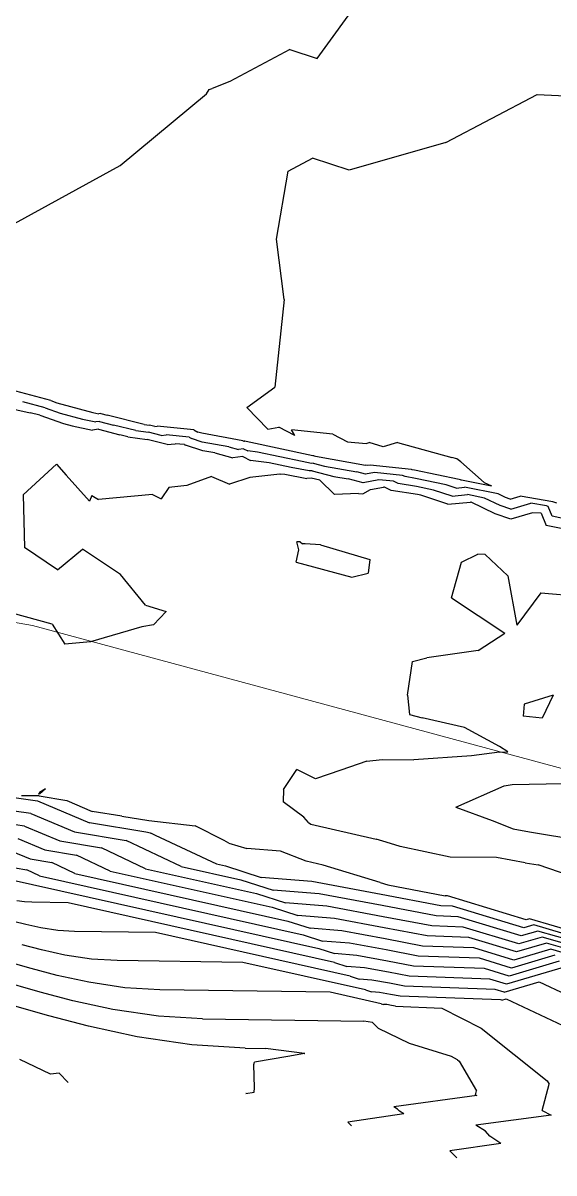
# Model space of a CAD drawing. Header units: metres. Extents: x -1120501 to 1198934, y -4928884 to 66998.
# Drawn here: x -443.7 to -388.5, y -424.5 to -305 of the extents above; entities that cross this region are included whole.
import ezdxf

# ---------------------------------------------------------------- set-up
doc = ezdxf.new("R2010")
doc.units = ezdxf.units.M
doc.layers.add('CL', color=5, linetype='Continuous')
doc.layers.add('SURF2CONTOURS', color=7, linetype='Continuous', lineweight=0)

msp = doc.modelspace()

# ---------------------------------------------------------------- linework, layer by layer
at = {"color": 7, "lineweight": 0}
msp.add_circle((-684.64, 190.5), 66807.04, dxfattribs=at)
at = {"layer": 'CL', "linetype": 'Continuous', "lineweight": 0}
msp.add_lwpolyline([(-1067.58, 367.8), (-1082.93, 319.26), (-1104.11, 221.68), (-1108.39, 149.1), (-1119.85, 75.24), (-1093.53, -4.65), (-914.22, -147.32), (-825.87, -265.54), (-744.42, -314.86), (-442.72, -367.63), (-277.08, -412.37), (-43.5, -540.29), (86.31, -636.55), (247.28, -699.7), (413.51, -706.37), (555.05, -769.61), (597.29, -868.97), (635.37, -929.41), (778.63, -1023.65), (803.38, -1108.38), (824.32, -1155.97), (872.87, -1163.59)], dxfattribs=at)
at = {"layer": 'SURF2CONTOURS', "color": 4, "linetype": 'Continuous', "lineweight": -3}
for p, q in [((-413.1, -308.71, 251), (-408.21, -301.98, 251)), ((-415.97, -307.79, 251), (-422.2, -311.09, 251)), ((-415.97, -307.79, 251), (-413.1, -308.71, 251)), ((-424.33, -311.95, 251), (-424.02, -311.82, 251)), ((-422.2, -311.09, 251), (-424.02, -311.82, 251)), ((-433.61, -319.83, 251), (-424.61, -312.38, 251)), ((-424.61, -312.38, 251), (-424.33, -311.95, 251)), ((-446.45, -326.87, 251), (-433.61, -319.83, 251)), ((-441.39, -345.02, 250), (-443.71, -344.4, 250)), ((-441.39, -345.02, 250), (-439.83, -345.56, 250)), ((-439.83, -345.56, 250), (-437.53, -346.2, 250)), ((-437.53, -346.2, 250), (-436.15, -346.47, 250)), ((-435.74, -346.42, 250), (-436.15, -346.47, 250)), ((-435.74, -346.42, 250), (-434.3, -346.81, 250)), ((-431.97, -347.38, 250), (-434.3, -346.81, 250)), ((-431.97, -347.38, 250), (-430.67, -347.55, 250)), ((-429.35, -347.89, 250), (-430.67, -347.55, 250)), ((-429.35, -347.89, 250), (-428.8, -347.83, 250)), ((-426.42, -348.05, 250), (-428.8, -347.83, 250)), ((-426.42, -348.05, 250), (-426.17, -348.21, 250)), ((-425.06, -348.56, 250), (-426.17, -348.21, 250)), ((-422.3, -349.07, 250), (-425.06, -348.56, 250)), ((-422.3, -349.07, 250), (-421.31, -349.35, 250)), ((-420.76, -349.27, 250), (-421.31, -349.35, 250)), ((-420.76, -349.27, 250), (-420.33, -349.48, 250)), ((-419.31, -349.61, 250), (-420.33, -349.48, 250)), ((-414.67, -350.59, 250), (-419.31, -349.61, 250)), ((-443.7, -354.06, 249), (-440.23, -350.88, 249)), ((-440.23, -350.88, 249), (-439.22, -351.99, 249)), ((-413.69, -350.78, 250), (-414.67, -350.59, 250)), ((-413.53, -350.77, 250), (-413.69, -350.78, 250)), ((-413.53, -350.77, 250), (-412.34, -351.08, 250)), ((-412.34, -351.08, 250), (-408.98, -351.67, 250)), ((-439.22, -351.99, 249), (-436.78, -354.72, 249)), ((-424.11, -352.13, 249), (-426.66, -353.09, 249)), ((-424.11, -352.13, 249), (-422.23, -352.94, 249)), ((-420.13, -352.24, 249), (-422.23, -352.94, 249)), ((-417.01, -351.9, 249), (-420.13, -352.24, 249)), ((-416.88, -351.94, 249), (-417.01, -351.9, 249)), ((-416.9, -351.86, 249), (-416.88, -351.94, 249)), ((-416.9, -351.86, 249), (-416.46, -351.9, 249)), ((-416.46, -351.9, 249), (-414.17, -352.34, 249)), ((-413.73, -352.32, 249), (-414.17, -352.34, 249)), ((-412.85, -352.54, 249), (-413.73, -352.32, 249)), ((-408.07, -351.9, 250), (-408.98, -351.67, 250)), ((-407.15, -351.72, 250), (-408.07, -351.9, 250)), ((-404.23, -352.03, 250), (-407.15, -351.72, 250)), ((-403.96, -352.16, 250), (-404.23, -352.03, 250)), ((-402.89, -352.34, 250), (-403.96, -352.16, 250)), ((-399.68, -353, 250), (-402.89, -352.34, 250)), ((-428.54, -353.29, 249), (-429.35, -354.48, 249)), ((-426.66, -353.09, 249), (-428.54, -353.29, 249)), ((-411.29, -354.01, 249), (-412.85, -352.54, 249)), ((-408.35, -353.96, 249), (-407.56, -353.5, 249)), ((-407.56, -353.5, 249), (-406.22, -353.24, 249)), ((-406.12, -353.25, 249), (-406.22, -353.24, 249)), ((-405.4, -353.59, 249), (-406.12, -353.25, 249)), ((-402.67, -354.03, 249), (-405.4, -353.59, 249)), ((-398.64, -353.34, 250), (-399.68, -353, 250)), ((-398.64, -353.34, 250), (-397.78, -353.26, 250)), ((-394.3, -353.94, 250), (-397.78, -353.26, 250)), ((-443.7, -354.06, 249), (-443.57, -359.53, 249)), ((-436.56, -354.11, 249), (-436.78, -354.72, 249)), ((-436.56, -354.11, 249), (-435.86, -354.52, 249)), ((-430.23, -354.02, 249), (-435.86, -354.52, 249)), ((-430.23, -354.02, 249), (-429.35, -354.48, 249)), ((-408.81, -353.92, 249), (-411.29, -354.01, 249)), ((-408.81, -353.92, 249), (-408.35, -353.96, 249)), ((-402.34, -354.1, 249), (-402.67, -354.03, 249)), ((-399.52, -355.03, 249), (-402.34, -354.1, 249)), ((-399.52, -355.03, 249), (-397.15, -354.81, 249)), ((-397.09, -354.82, 249), (-397.15, -354.81, 249)), ((-394.6, -356.03, 249), (-397.09, -354.82, 249)), ((-393.53, -354.32, 250), (-394.3, -353.94, 250)), ((-393.02, -354.49, 250), (-393.53, -354.32, 250)), ((-393.02, -354.49, 250), (-392.01, -354.19, 250)), ((-388.6, -354.79, 250), (-392.01, -354.19, 250)), ((-388.18, -354.92, 250), (-388.6, -354.79, 250)), ((-392.95, -356.58, 249), (-394.6, -356.03, 249)), ((-390.7, -355.91, 249), (-392.95, -356.58, 249)), ((-389.81, -355.95, 249), (-390.7, -355.91, 249)), ((-389.81, -355.95, 249), (-389.3, -357.23, 249)), ((-387.57, -357.57, 249), (-389.3, -357.23, 249)), ((-440.11, -361.84, 249), (-443.57, -359.53, 249)), ((-440.11, -361.84, 249), (-437.52, -359.69, 249)), ((-433.57, -362.33, 249), (-437.52, -359.69, 249)), ((-430.98, -365.53, 249), (-433.57, -362.33, 249)), ((-430.98, -365.53, 249), (-428.81, -366.16, 249)), ((-440.68, -367.48, 249), (-444.83, -366.35, 249)), ((-430.12, -367.54, 249), (-428.81, -366.16, 249)), ((-440.68, -367.48, 249), (-439.36, -369.57, 249)), ((-431.36, -367.78, 249), (-436.7, -369.31, 249)), ((-430.12, -367.54, 249), (-431.36, -367.78, 249)), ((-436.7, -369.31, 249), (-439.36, -369.57, 249)), ((-388.56, -374.86, 248), (-391.57, -375.79, 248)), ((-388.56, -374.86, 248), (-389.71, -377.25, 248)), ((-391.57, -375.79, 248), (-391.67, -377.04, 248)), ((-389.71, -377.25, 248), (-391.67, -377.04, 248)), ((-398.7, -386.5, 248), (-393.65, -384.29, 248)), ((-393.65, -384.29, 248), (-392.82, -384.14, 248)), ((-392.82, -384.14, 248), (-387.53, -384.04, 248)), ((-442.01, -385.32, 249), (-443.88, -385.32, 249)), ((-442.01, -385.32, 249), (-439.15, -385.8, 249)), ((-439.15, -385.8, 249), (-436.51, -386.94, 249)), ((-442.89, -387.16, 250), (-446.41, -386.66, 250)), ((-433.44, -387.43, 249), (-436.51, -386.94, 249)), ((-398.7, -386.5, 248), (-394.92, -387.88, 248)), ((-442.89, -387.16, 250), (-438.34, -389.07, 250)), ((-433.44, -387.43, 249), (-430.61, -387.9, 249)), ((-430.61, -387.9, 249), (-425.8, -388.44, 249)), ((-394.92, -387.88, 248), (-392.73, -388.74, 248)), ((-438.34, -389.07, 250), (-432.98, -389.97, 250)), ((-422.77, -389.95, 249), (-425.8, -388.44, 249)), ((-392.73, -388.74, 248), (-391.02, -389.06, 248)), ((-391.02, -389.06, 248), (-385.64, -389.96, 248)), ((-444.23, -389.77, 251), (-441.43, -390.94, 251)), ((-427.27, -392.65, 250), (-432.98, -389.97, 250)), ((-422.3, -390.23, 249), (-422.77, -389.95, 249)), ((-422.3, -390.23, 249), (-420.42, -390.79, 249)), ((-441.43, -390.94, 251), (-438.14, -391.49, 251)), ((-434.63, -393.15, 251), (-438.14, -391.49, 251)), ((-416.92, -391.08, 249), (-420.42, -390.79, 249)), ((-414.27, -392.12, 249), (-416.92, -391.08, 249)), ((-444.52, -392.82, 252), (-443.3, -393.02, 252)), ((-441.98, -393.64, 252), (-443.3, -393.02, 252)), ((-427.27, -392.65, 250), (-421.04, -394.04, 250)), ((-412.5, -392.53, 249), (-414.27, -392.12, 249)), ((-406.55, -394.33, 249), (-412.5, -392.53, 249)), ((-441.98, -393.64, 252), (-414.55, -399.76, 252)), ((-434.63, -393.15, 251), (-417.79, -396.9, 251)), ((-421.04, -394.04, 250), (-417.67, -395.13, 250)), ((-412.89, -395.52, 250), (-417.67, -395.13, 250)), ((-406.55, -394.33, 249), (-405.77, -394.57, 249)), ((-405.77, -394.57, 249), (-399.79, -395.71, 249)), ((-443.56, -396.34, 253), (-444.35, -396.22, 253)), ((-442.78, -396.38, 253), (-443.56, -396.34, 253)), ((-439.02, -396.44, 253), (-442.78, -396.38, 253)), ((-411.31, -402.63, 253), (-439.02, -396.44, 253)), ((-406.35, -396.72, 250), (-412.89, -395.52, 250)), ((-399.57, -395.71, 249), (-399.79, -395.71, 249)), ((-391.37, -398.21, 249), (-399.57, -395.71, 249)), ((-417.79, -396.9, 251), (-415.12, -397.77, 251)), ((-411.32, -398.08, 251), (-415.12, -397.77, 251)), ((-400.73, -397.79, 250), (-406.35, -396.72, 250)), ((-398.46, -397.88, 250), (-400.73, -397.79, 250)), ((-391.88, -399.88, 250), (-398.46, -397.88, 250)), ((-406.13, -399.03, 251), (-411.32, -398.08, 251)), ((-401.67, -399.88, 251), (-406.13, -399.03, 251)), ((-391.02, -398.1, 249), (-391.37, -398.21, 249)), ((-385.84, -399.62, 249), (-391.02, -398.1, 249)), ((-414.55, -399.76, 252), (-412.57, -400.41, 252)), ((-397.35, -400.04, 251), (-401.67, -399.88, 251)), ((-392.39, -401.55, 251), (-397.35, -400.04, 251)), ((-390.14, -399.37, 250), (-391.88, -399.88, 250)), ((-386.22, -400.51, 250), (-390.14, -399.37, 250)), ((-441.78, -401.34, 254), (-443.78, -400.82, 254)), ((-439.35, -401.87, 254), (-441.78, -401.34, 254)), ((-409.76, -400.63, 252), (-412.57, -400.41, 252)), ((-405.92, -401.34, 252), (-409.76, -400.63, 252)), ((-402.61, -401.97, 252), (-405.92, -401.34, 252)), ((-389.26, -400.63, 251), (-392.39, -401.55, 251)), ((-386.6, -401.41, 251), (-389.26, -400.63, 251)), ((-436.59, -402.28, 254), (-439.35, -401.87, 254)), ((-433.9, -402.45, 254), (-436.59, -402.28, 254)), ((-420.84, -402.63, 254), (-433.9, -402.45, 254)), ((-408.07, -405.49, 254), (-420.84, -402.63, 254)), ((-411.31, -402.63, 253), (-410.02, -403.04, 253)), ((-396.24, -402.2, 252), (-402.61, -401.97, 252)), ((-392.89, -403.22, 252), (-396.24, -402.2, 252)), ((-388.39, -401.89, 252), (-392.89, -403.22, 252)), ((-408.19, -403.19, 253), (-410.02, -403.04, 253)), ((-405.7, -403.65, 253), (-408.19, -403.19, 253)), ((-403.55, -404.06, 253), (-405.7, -403.65, 253)), ((-387.51, -403.15, 253), (-393.4, -404.89, 253)), ((-441.93, -405.73, 255), (-446.3, -404.49, 255)), ((-395.14, -404.36, 253), (-403.55, -404.06, 253)), ((-393.4, -404.89, 253), (-395.14, -404.36, 253)), ((-438.51, -406.62, 255), (-441.93, -405.73, 255)), ((-408.07, -405.49, 254), (-407.47, -405.68, 254)), ((-406.63, -405.75, 254), (-407.47, -405.68, 254)), ((-405.48, -405.96, 254), (-406.63, -405.75, 254)), ((-404.49, -406.15, 254), (-405.48, -405.96, 254)), ((-394.03, -406.53, 254), (-404.49, -406.15, 254)), ((-434.35, -407.52, 255), (-438.51, -406.62, 255)), ((-393.91, -406.56, 254), (-394.03, -406.53, 254)), ((-393.91, -406.56, 254), (-393.44, -406.42, 254)), ((-393.44, -406.42, 254), (-386.98, -409.45, 254)), ((-429.63, -408.23, 255), (-434.35, -407.52, 255)), ((-425.03, -408.51, 255), (-429.63, -408.23, 255)), ((-425.03, -408.51, 255), (-408.26, -408.75, 255)), ((-407.34, -408.86, 255), (-408.26, -408.75, 255)), ((-406.72, -409.5, 255), (-407.34, -408.86, 255)), ((-403.5, -411.05, 255), (-406.72, -409.5, 255)), ((-399.13, -412.42, 255), (-403.5, -411.05, 255)), ((-440.86, -414.23, 256), (-444.03, -412.72, 256)), ((-398.51, -412.74, 255), (-399.13, -412.42, 255)), ((-398.51, -412.74, 255), (-398.34, -412.88, 255)), ((-398.34, -412.88, 255), (-396.52, -415.98, 255)), ((-439.96, -414.15, 256), (-440.86, -414.23, 256)), ((-439.02, -415.11, 256), (-439.96, -414.15, 256)), ((-396.49, -416.47, 255), (-405.14, -417.63, 255)), ((-396.63, -416.39, 255), (-396.52, -415.98, 255)), ((-396.63, -416.39, 255), (-396.49, -416.47, 255)), ((-404.75, -417.88, 255), (-405.14, -417.63, 255)), ((-404.56, -418.08, 255), (-404.75, -417.88, 255)), ((-404.11, -418.38, 255), (-404.56, -418.08, 255)), ((-404.11, -418.38, 255), (-409.92, -419.23, 255)), ((-409.54, -419.6, 255), (-409.92, -419.23, 255))]:
    msp.add_line(p, q, dxfattribs=at)
at = {"layer": 'SURF2CONTOURS', "color": 2, "linetype": 'Continuous', "lineweight": -3}
for p, q in [((-399.71, -317.44, 250.5), (-390.24, -312.45, 250.5)), ((-390.24, -312.45, 250.5), (-382.83, -312.81, 250.5)), ((-399.71, -317.44, 250.5), (-409.79, -320.3, 250.5)), ((-416.14, -320.43, 250.5), (-413.59, -319.08, 250.5)), ((-409.79, -320.3, 250.5), (-413.59, -319.08, 250.5)), ((-417.33, -327.48, 250.5), (-416.14, -320.43, 250.5)), ((-416.56, -333.76, 250.5), (-417.33, -327.48, 250.5)), ((-416.56, -333.76, 250.5), (-417.53, -342.87, 250.5)), ((-420.43, -344.97, 250.5), (-417.53, -342.87, 250.5)), ((-440.81, -344.26, 250.5), (-444.47, -343.28, 250.5)), ((-444.97, -345.09, 249.5), (-442.95, -345.52, 249.5)), ((-440.81, -344.26, 250.5), (-440.18, -344.48, 250.5)), ((-440.18, -344.48, 250.5), (-436.46, -345.5, 250.5)), ((-418.24, -347.23, 250.5), (-420.43, -344.97, 250.5)), ((-441.97, -345.78, 249.5), (-442.95, -345.52, 249.5)), ((-441.97, -345.78, 249.5), (-439.49, -346.65, 249.5)), ((-436.46, -345.5, 250.5), (-435.82, -345.63, 250.5)), ((-435.63, -345.6, 250.5), (-435.82, -345.63, 250.5)), ((-435.63, -345.6, 250.5), (-434.96, -345.78, 250.5)), ((-431.11, -346.73, 250.5), (-434.96, -345.78, 250.5)), ((-439.49, -346.65, 249.5), (-438.59, -346.89, 249.5)), ((-438.59, -346.89, 249.5), (-436.48, -347.32, 249.5)), ((-435.85, -347.24, 249.5), (-436.48, -347.32, 249.5)), ((-435.85, -347.24, 249.5), (-433.65, -347.83, 249.5)), ((-431.11, -346.73, 250.5), (-430.55, -346.8, 250.5)), ((-429.98, -346.95, 250.5), (-430.55, -346.8, 250.5)), ((-429.98, -346.95, 250.5), (-429.74, -346.92, 250.5)), ((-425.93, -347.28, 250.5), (-429.74, -346.92, 250.5)), ((-425.93, -347.28, 250.5), (-425.51, -347.53, 250.5)), ((-425.12, -347.65, 250.5), (-425.51, -347.53, 250.5)), ((-420.85, -348.45, 250.5), (-425.12, -347.65, 250.5)), ((-418.24, -347.23, 250.5), (-417.09, -347.02, 250.5)), ((-415.43, -347.88, 250.5), (-417.09, -347.02, 250.5)), ((-411.48, -347.76, 250.5), (-415.79, -347.31, 250.5)), ((-415.43, -347.88, 250.5), (-415.79, -347.31, 250.5)), ((-432.82, -348.04, 249.5), (-433.65, -347.83, 249.5)), ((-432.82, -348.04, 249.5), (-430.78, -348.31, 249.5)), ((-428.73, -348.83, 249.5), (-430.78, -348.31, 249.5)), ((-428.73, -348.83, 249.5), (-427.87, -348.74, 249.5)), ((-426.92, -348.83, 249.5), (-427.87, -348.74, 249.5)), ((-426.92, -348.83, 249.5), (-426.82, -348.89, 249.5)), ((-425, -349.47, 249.5), (-426.82, -348.89, 249.5)), ((-420.85, -348.45, 250.5), (-420.74, -348.48, 250.5)), ((-420.68, -348.47, 250.5), (-420.74, -348.48, 250.5)), ((-420.68, -348.47, 250.5), (-420.63, -348.49, 250.5)), ((-420.51, -348.51, 250.5), (-420.63, -348.49, 250.5)), ((-413.55, -349.98, 250.5), (-420.51, -348.51, 250.5)), ((-411.48, -347.76, 250.5), (-409.95, -348.55, 250.5)), ((-409.95, -348.55, 250.5), (-408.02, -348.72, 250.5)), ((-408.02, -348.72, 250.5), (-407.7, -348.61, 250.5)), ((-406.24, -349.05, 250.5), (-407.7, -348.61, 250.5)), ((-404.75, -348.62, 250.5), (-406.24, -349.05, 250.5)), ((-404.75, -348.62, 250.5), (-399.1, -350.18, 250.5)), ((-423.74, -349.7, 249.5), (-425, -349.47, 249.5)), ((-423.74, -349.7, 249.5), (-421.88, -350.22, 249.5)), ((-420.85, -350.06, 249.5), (-421.88, -350.22, 249.5)), ((-420.85, -350.06, 249.5), (-420.04, -350.47, 249.5)), ((-413.45, -350, 250.5), (-413.55, -349.98, 250.5)), ((-413.43, -350, 250.5), (-413.45, -350, 250.5)), ((-413.43, -350, 250.5), (-413.3, -350.03, 250.5)), ((-413.3, -350.03, 250.5), (-408.07, -350.95, 250.5)), ((-418.11, -350.71, 249.5), (-420.04, -350.47, 249.5)), ((-415.8, -351.2, 249.5), (-418.11, -350.71, 249.5)), ((-413.93, -351.56, 249.5), (-415.8, -351.2, 249.5)), ((-407.84, -351.01, 250.5), (-408.07, -350.95, 250.5)), ((-407.61, -350.96, 250.5), (-407.84, -351.01, 250.5)), ((-403.29, -351.42, 250.5), (-407.61, -350.96, 250.5)), ((-398.59, -350.3, 250.5), (-399.1, -350.18, 250.5)), ((-398.16, -350.63, 250.5), (-398.59, -350.3, 250.5)), ((-395.73, -352.77, 250.5), (-398.16, -350.63, 250.5)), ((-413.63, -351.54, 249.5), (-413.93, -351.56, 249.5)), ((-413.63, -351.54, 249.5), (-411.37, -352.13, 249.5)), ((-411.37, -352.13, 249.5), (-409.88, -352.39, 249.5)), ((-408.31, -352.8, 249.5), (-409.88, -352.39, 249.5)), ((-406.69, -352.48, 249.5), (-408.31, -352.8, 249.5)), ((-405.18, -352.64, 249.5), (-406.69, -352.48, 249.5)), ((-403.23, -351.45, 250.5), (-403.29, -351.42, 250.5)), ((-403, -351.49, 250.5), (-403.23, -351.45, 250.5)), ((-398.35, -352.45, 250.5), (-403, -351.49, 250.5)), ((-398.21, -352.49, 250.5), (-398.35, -352.45, 250.5)), ((-398.21, -352.49, 250.5), (-398.09, -352.48, 250.5)), ((-398.09, -352.48, 250.5), (-394.98, -353.1, 250.5)), ((-404.68, -352.87, 249.5), (-405.18, -352.64, 249.5)), ((-402.78, -353.18, 249.5), (-404.68, -352.87, 249.5)), ((-401.01, -353.55, 249.5), (-402.78, -353.18, 249.5)), ((-399.08, -354.19, 249.5), (-401.01, -353.55, 249.5)), ((-395.73, -352.77, 250.5), (-394.98, -353.1, 250.5)), ((-399.08, -354.19, 249.5), (-397.46, -354.03, 249.5)), ((-395.7, -354.38, 249.5), (-397.46, -354.03, 249.5)), ((-394.07, -355.17, 249.5), (-395.7, -354.38, 249.5)), ((-392.98, -355.54, 249.5), (-394.07, -355.17, 249.5)), ((-392.98, -355.54, 249.5), (-390.87, -354.9, 249.5)), ((-389.26, -355.19, 249.5), (-390.87, -354.9, 249.5)), ((-389.07, -355.25, 249.5), (-389.26, -355.19, 249.5)), ((-388.66, -356.28, 249.5), (-389.07, -355.25, 249.5)), ((-387.57, -356.5, 249.5), (-388.66, -356.28, 249.5)), ((-415.03, -359.75, 248.5), (-415.21, -358.92, 248.5)), ((-414.93, -358.95, 248.5), (-415.21, -358.92, 248.5)), ((-414.87, -358.92, 248.5), (-414.93, -358.95, 248.5)), ((-414.87, -358.92, 248.5), (-414.63, -359.15, 248.5)), ((-414.37, -359.14, 248.5), (-414.63, -359.15, 248.5)), ((-412.75, -359.26, 248.5), (-414.37, -359.14, 248.5)), ((-412.75, -359.26, 248.5), (-407.62, -360.78, 248.5)), ((-415.28, -361.05, 248.5), (-415.03, -359.75, 248.5)), ((-407.62, -360.78, 248.5), (-407.79, -362.2, 248.5)), ((-398.11, -361.04, 248.5), (-396.4, -360.23, 248.5)), ((-395.63, -360.26, 248.5), (-396.4, -360.23, 248.5)), ((-393.29, -362.46, 248.5), (-395.63, -360.26, 248.5)), ((-415.28, -361.05, 248.5), (-409.52, -362.61, 248.5)), ((-399.15, -364.76, 248.5), (-398.11, -361.04, 248.5)), ((-409.52, -362.61, 248.5), (-407.79, -362.2, 248.5)), ((-393.29, -362.46, 248.5), (-392.35, -367.59, 248.5)), ((-389.83, -364.22, 248.5), (-392.35, -367.59, 248.5)), ((-389.83, -364.22, 248.5), (-383.81, -364.74, 248.5)), ((-399.15, -364.76, 248.5), (-393.58, -368.42, 248.5)), ((-396.35, -370.23, 248.5), (-393.58, -368.42, 248.5)), ((-396.35, -370.23, 248.5), (-401.69, -370.99, 248.5)), ((-403.7, -374.88, 248.5), (-403.19, -371.35, 248.5)), ((-403.19, -371.35, 248.5), (-401.69, -370.99, 248.5)), ((-403.7, -374.88, 248.5), (-403.51, -376.87, 248.5)), ((-403.51, -376.87, 248.5), (-402.2, -377.23, 248.5)), ((-397.8, -378.24, 248.5), (-402.2, -377.23, 248.5)), ((-394.16, -380.2, 248.5), (-397.8, -378.24, 248.5)), ((-397.07, -381.16, 248.5), (-403.06, -381.59, 248.5)), ((-394.16, -380.8, 248.5), (-397.07, -381.16, 248.5)), ((-393.27, -380.76, 248.5), (-394.16, -380.2, 248.5)), ((-394.16, -380.8, 248.5), (-393.27, -380.76, 248.5)), ((-407.93, -381.73, 248.5), (-410.64, -382.65, 248.5)), ((-407.93, -381.73, 248.5), (-406.34, -381.55, 248.5)), ((-406.34, -381.55, 248.5), (-403.06, -381.59, 248.5)), ((-416.6, -384.65, 248.5), (-415.21, -382.59, 248.5)), ((-413.27, -383.56, 248.5), (-415.21, -382.59, 248.5)), ((-410.64, -382.65, 248.5), (-413.27, -383.56, 248.5)), ((-441.36, -384.6, 248.5), (-441.99, -384.99, 248.5)), ((-441.36, -384.6, 248.5), (-441.97, -385.12, 248.5)), ((-416.6, -384.65, 248.5), (-416.64, -385.95, 248.5)), ((-445.11, -385.44, 249.5), (-442.21, -385.86, 249.5)), ((-442.21, -385.86, 249.5), (-436.79, -388.14, 249.5)), ((-442.08, -385.11, 248.5), (-442.04, -385.09, 248.5)), ((-442.08, -385.11, 248.5), (-442.01, -385.11, 248.5)), ((-441.99, -384.99, 248.5), (-442.04, -385.09, 248.5)), ((-441.97, -385.12, 248.5), (-442.01, -385.11, 248.5)), ((-414.48, -387.55, 248.5), (-416.64, -385.95, 248.5)), ((-443.56, -388.47, 250.5), (-446.4, -388.06, 250.5)), ((-430.93, -389.11, 249.5), (-436.79, -388.14, 249.5)), ((-414.01, -388.11, 248.5), (-414.48, -387.55, 248.5)), ((-414.01, -388.11, 248.5), (-413.77, -388.27, 248.5)), ((-413.77, -388.27, 248.5), (-406.96, -389.83, 248.5)), ((-443.56, -388.47, 250.5), (-439.88, -390.01, 250.5)), ((-430.44, -389.19, 249.5), (-430.93, -389.11, 249.5)), ((-430.44, -389.19, 249.5), (-430.38, -389.2, 249.5)), ((-430.38, -389.2, 249.5), (-429.96, -389.41, 249.5)), ((-429.96, -389.41, 249.5), (-423.59, -392.4, 249.5)), ((-439.88, -390.01, 250.5), (-435.56, -390.73, 250.5)), ((-430.95, -392.9, 250.5), (-435.56, -390.73, 250.5)), ((-405.92, -390.15, 248.5), (-406.96, -389.83, 248.5)), ((-404.49, -390.58, 248.5), (-405.92, -390.15, 248.5)), ((-399.29, -391.7, 248.5), (-404.49, -390.58, 248.5)), ((-444.9, -391.08, 251.5), (-442.98, -391.88, 251.5)), ((-442.98, -391.88, 251.5), (-440.72, -392.26, 251.5)), ((-394.45, -391.72, 248.5), (-399.29, -391.7, 248.5)), ((-391.48, -392.27, 248.5), (-394.45, -391.72, 248.5)), ((-438.3, -393.39, 251.5), (-440.72, -392.26, 251.5)), ((-430.95, -392.9, 250.5), (-419.41, -395.47, 250.5)), ((-423.59, -392.4, 249.5), (-422.66, -392.61, 249.5)), ((-422.66, -392.61, 249.5), (-418.94, -393.82, 249.5)), ((-391.48, -392.27, 248.5), (-390.11, -392.5, 248.5)), ((-385.51, -394.09, 248.5), (-390.11, -392.5, 248.5)), ((-445.66, -393.89, 252.5), (-412.93, -401.2, 252.5)), ((-438.3, -393.39, 251.5), (-416.17, -398.33, 251.5)), ((-413.67, -394.24, 249.5), (-418.94, -393.82, 249.5)), ((-406.46, -395.57, 249.5), (-413.67, -394.24, 249.5)), ((-419.41, -395.47, 250.5), (-416.4, -396.45, 250.5)), ((-412.1, -396.8, 250.5), (-416.4, -396.45, 250.5)), ((-400.26, -396.75, 249.5), (-406.46, -395.57, 249.5)), ((-406.24, -397.88, 250.5), (-412.1, -396.8, 250.5)), ((-401.2, -398.84, 250.5), (-406.24, -397.88, 250.5)), ((-399.02, -396.79, 249.5), (-400.26, -396.75, 249.5)), ((-391.62, -399.04, 249.5), (-399.02, -396.79, 249.5)), ((-443.42, -398.7, 253.5), (-444.7, -398.37, 253.5)), ((-441.85, -399.04, 253.5), (-443.42, -398.7, 253.5)), ((-440.08, -399.31, 253.5), (-441.85, -399.04, 253.5)), ((-416.17, -398.33, 251.5), (-413.85, -399.09, 251.5)), ((-410.54, -399.35, 251.5), (-413.85, -399.09, 251.5)), ((-397.91, -398.96, 250.5), (-401.2, -398.84, 250.5)), ((-392.13, -400.71, 250.5), (-397.91, -398.96, 250.5)), ((-390.58, -398.73, 249.5), (-391.62, -399.04, 249.5)), ((-386.03, -400.07, 249.5), (-390.58, -398.73, 249.5)), ((-438.34, -399.42, 253.5), (-440.08, -399.31, 253.5)), ((-429.93, -399.54, 253.5), (-438.34, -399.42, 253.5)), ((-409.69, -404.06, 253.5), (-429.93, -399.54, 253.5)), ((-406.02, -400.19, 251.5), (-410.54, -399.35, 251.5)), ((-402.14, -400.93, 251.5), (-406.02, -400.19, 251.5)), ((-389.7, -400, 250.5), (-392.13, -400.71, 250.5)), ((-386.41, -400.96, 250.5), (-389.7, -400, 250.5)), ((-412.93, -401.2, 252.5), (-411.3, -401.72, 252.5)), ((-396.8, -401.12, 251.5), (-402.14, -400.93, 251.5)), ((-392.64, -402.39, 251.5), (-396.8, -401.12, 251.5)), ((-388.82, -401.26, 251.5), (-392.64, -402.39, 251.5)), ((-386.79, -401.85, 251.5), (-388.82, -401.26, 251.5)), ((-442.85, -403.27, 254.5), (-446.31, -402.29, 254.5)), ((-408.98, -401.91, 252.5), (-411.3, -401.72, 252.5)), ((-405.81, -402.5, 252.5), (-408.98, -401.91, 252.5)), ((-403.08, -403.01, 252.5), (-405.81, -402.5, 252.5)), ((-387.95, -402.52, 252.5), (-393.15, -404.06, 252.5)), ((-440.15, -403.98, 254.5), (-442.85, -403.27, 254.5)), ((-395.69, -403.28, 252.5), (-403.08, -403.01, 252.5)), ((-393.15, -404.06, 252.5), (-395.69, -403.28, 252.5)), ((-436.85, -404.7, 254.5), (-440.15, -403.98, 254.5)), ((-433.11, -405.26, 254.5), (-436.85, -404.7, 254.5)), ((-409.69, -404.06, 253.5), (-408.75, -404.36, 253.5)), ((-407.41, -404.47, 253.5), (-408.75, -404.36, 253.5)), ((-405.59, -404.8, 253.5), (-407.41, -404.47, 253.5)), ((-404.02, -405.1, 253.5), (-405.59, -404.8, 253.5)), ((-393.66, -405.73, 253.5), (-390.02, -404.66, 253.5)), ((-390.02, -404.66, 253.5), (-387.22, -405.97, 253.5)), ((-429.47, -405.48, 254.5), (-433.11, -405.26, 254.5)), ((-411.75, -405.73, 254.5), (-429.47, -405.48, 254.5)), ((-406.44, -406.92, 254.5), (-411.75, -405.73, 254.5)), ((-394.58, -405.44, 253.5), (-404.02, -405.1, 253.5)), ((-393.66, -405.73, 253.5), (-394.58, -405.44, 253.5)), ((-441.01, -408.18, 255.5), (-446.29, -406.68, 255.5)), ((-406.44, -406.92, 254.5), (-406.2, -407, 254.5)), ((-405.85, -407.02, 254.5), (-406.2, -407, 254.5)), ((-405.37, -407.11, 254.5), (-405.85, -407.02, 254.5)), ((-404.96, -407.19, 254.5), (-405.37, -407.11, 254.5)), ((-404.96, -407.19, 254.5), (-400.14, -407.37, 254.5)), ((-400.14, -407.37, 254.5), (-396.05, -409.47, 254.5)), ((-436.88, -409.26, 255.5), (-441.01, -408.18, 255.5)), ((-431.85, -410.35, 255.5), (-436.88, -409.26, 255.5)), ((-396.05, -409.47, 254.5), (-389.19, -414.93, 254.5)), ((-426.15, -411.21, 255.5), (-431.85, -410.35, 255.5)), ((-420.59, -411.54, 255.5), (-426.15, -411.21, 255.5)), ((-420.59, -411.54, 255.5), (-418.48, -411.57, 255.5)), ((-414.42, -412.08, 255.5), (-418.48, -411.57, 255.5)), ((-414.43, -412.11, 255.5), (-416.16, -412.4, 255.5)), ((-414.41, -412.09, 255.5), (-414.43, -412.11, 255.5)), ((-414.42, -412.08, 255.5), (-414.41, -412.09, 255.5)), ((-419.71, -413.23, 255.5), (-419.62, -413, 255.5)), ((-419.64, -415.67, 255.5), (-419.71, -413.23, 255.5)), ((-416.16, -412.4, 255.5), (-419.62, -413, 255.5)), ((-419.68, -416.12, 255.5), (-419.64, -415.67, 255.5)), ((-389.7, -418.01, 254.5), (-388.98, -415.29, 254.5)), ((-389.19, -414.93, 254.5), (-388.98, -415.29, 254.5)), ((-420.52, -416.24, 255.5), (-419.68, -416.12, 255.5)), ((-420.5, -416.26, 255.5), (-420.52, -416.24, 255.5)), ((-389.7, -418.01, 254.5), (-388.78, -418.51, 254.5)), ((-388.78, -418.51, 254.5), (-396.61, -419.56, 254.5)), ((-395.61, -420.18, 254.5), (-396.61, -419.56, 254.5)), ((-395.14, -420.69, 254.5), (-395.61, -420.18, 254.5)), ((-394.02, -421.45, 254.5), (-399.31, -422.22, 254.5)), ((-394.02, -421.45, 254.5), (-395.14, -420.69, 254.5)), ((-398.59, -422.95, 254.5), (-399.31, -422.22, 254.5))]:
    msp.add_line(p, q, dxfattribs=at)

doc.saveas('drawing.dxf')
